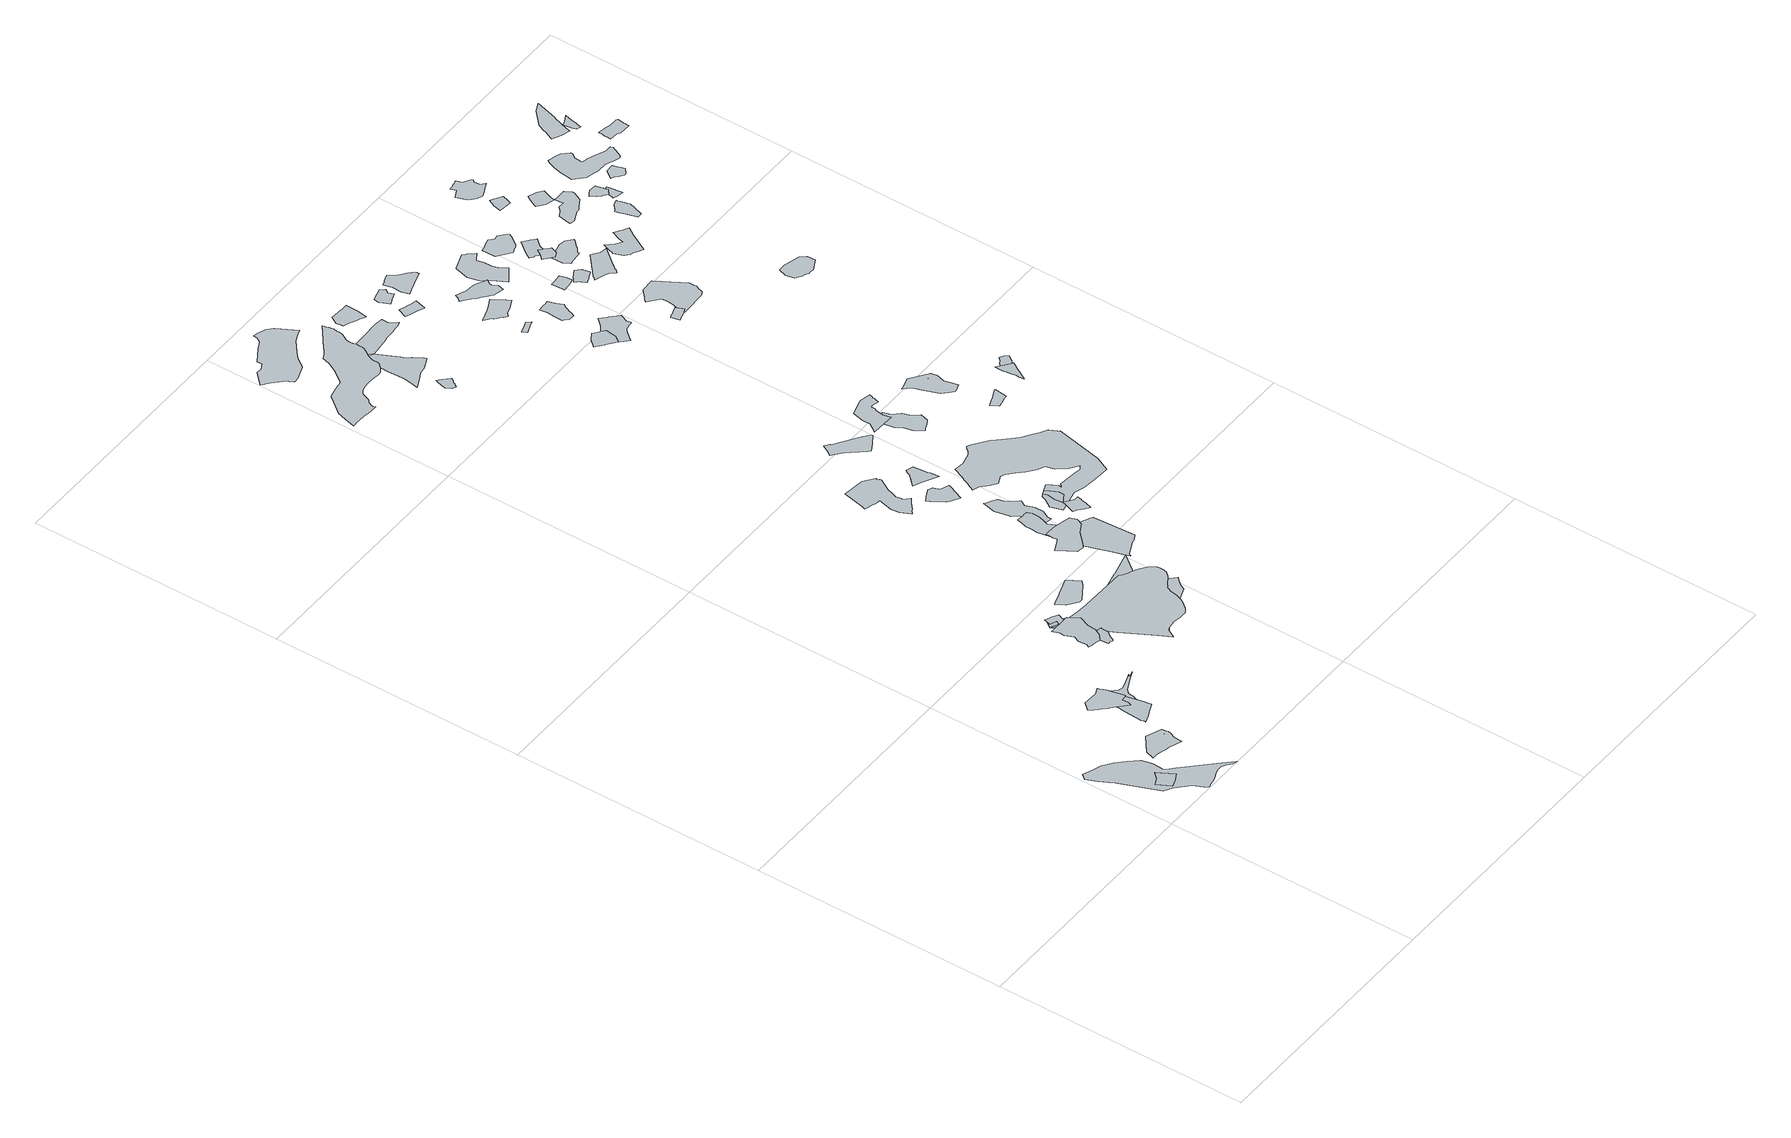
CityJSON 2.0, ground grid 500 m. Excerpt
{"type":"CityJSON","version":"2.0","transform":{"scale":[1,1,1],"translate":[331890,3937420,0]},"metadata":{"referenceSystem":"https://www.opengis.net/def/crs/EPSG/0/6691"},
"CityObjects":{
"object1":{"type":"GenericCityObject","attributes":{"prefecture":"14","disasterType":"1","areaType":"1","zoneNumber":"151-H25-66223","zoneName":"牧野西23","status":"0"},"geometry":[{"type":"MultiSurface","lod":"1","boundaries":[[[0,1,2,3,4,5,6,7,8,9,10,11,12,13]]]}]},
"object2":{"type":"GenericCityObject","attributes":{"prefecture":"14","disasterType":"2","areaType":"1","zoneNumber":84956,"zoneName":"川上川左支流2","status":"0"},"geometry":[{"type":"MultiSurface","lod":"1","boundaries":[[[14,15,16,17,18,19,20,21,22,23,24,25,26,27,28,29,30,31,32,33,34,35,36,37,38,39,40,41,42,43,44,45,46,47,48,49,50,51,52,53,54,55,56,57]]]}]},
"object3":{"type":"GenericCityObject","attributes":{"prefecture":"14","disasterType":"1","areaType":"1","zoneNumber":"151-H25-66223","zoneName":"牧野西23","status":"0"},"geometry":[{"type":"MultiSurface","lod":"1","boundaries":[[[58,59,60,61,62,63,64,65,66,67,68,69,70,71,72,73,74,75,76,77]]]}]},
"object4":{"type":"GenericCityObject","attributes":{"prefecture":"14","disasterType":"1","areaType":"2","zoneNumber":"151-H25-66223","zoneName":"牧野西23","status":"0"},"geometry":[{"type":"MultiSurface","lod":"1","boundaries":[[[78,79,80,70,71,72,73,74,81,82,83,84,85,86,58,87,88,89]]]}]},
"object5":{"type":"GenericCityObject","attributes":{"prefecture":"14","disasterType":"1","areaType":"1","zoneNumber":"151-H25-66223","zoneName":"牧野西23","status":"0"},"geometry":[{"type":"MultiSurface","lod":"1","boundaries":[[[90,91,92,93,94,95,96,97,98,99,100,101,102,103,104,105,106,107,108,109]]]}]},
"object6":{"type":"GenericCityObject","attributes":{"prefecture":"14","disasterType":"1","areaType":"1","zoneNumber":"151-H25-66223","zoneName":"牧野西23","status":"0"},"geometry":[{"type":"MultiSurface","lod":"1","boundaries":[[[110,111,112,113,114,115,116,117,118,119,120,121,122,123,124,125,126,127,128,129,130]]]}]},
"object7":{"type":"GenericCityObject","attributes":{"prefecture":"14","disasterType":"1","areaType":"2","zoneNumber":"151-H25-66223","zoneName":"牧野西23","status":"0"},"geometry":[{"type":"MultiSurface","lod":"1","boundaries":[[[131,118,119,132,133,134,135,136,137,138,139,140]]]}]},
"object8":{"type":"GenericCityObject","attributes":{"prefecture":"14","disasterType":"1","areaType":"1","zoneNumber":"151-H25-66223","zoneName":"牧野西23","status":"0"},"geometry":[{"type":"MultiSurface","lod":"1","boundaries":[[[141,142,143,144,145,146,147,148,149,150,151,152,153,154,155,156,157,158,159,160,161,162,163,164,165]]]}]},
"object9":{"type":"GenericCityObject","attributes":{"prefecture":"14","disasterType":"1","areaType":"1","zoneNumber":"151-H25-66222","zoneName":"牧野西22","status":"0"},"geometry":[{"type":"MultiSurface","lod":"1","boundaries":[[[166,167,168,169,170,171,172,173,174,175,176,177,178,179,180,181,182,183,184,185,186,187]]]}]},
"object10":{"type":"GenericCityObject","attributes":{"prefecture":"14","disasterType":"2","areaType":"2","zoneNumber":84958,"zoneName":"川上川左支流1","status":"0"},"geometry":[{"type":"MultiSurface","lod":"1","boundaries":[[[188,189,190,191,192]]]}]},
"object11":{"type":"GenericCityObject","attributes":{"prefecture":"14","disasterType":"1","areaType":"1","zoneNumber":"151-H25-66222","zoneName":"牧野西22","status":"0"},"geometry":[{"type":"MultiSurface","lod":"1","boundaries":[[[193,194,195,196,197,198,199,200,201,202,203,204,205,206,207,208,209,210,211,212]]]}]},
"object12":{"type":"GenericCityObject","attributes":{"prefecture":"14","disasterType":"1","areaType":"1","zoneNumber":"151-H25-66222","zoneName":"牧野西22","status":"0"},"geometry":[{"type":"MultiSurface","lod":"1","boundaries":[[[213,214,215,216,217,218,219,220,221,222,223,224,225,226,227,228,229,230,231]]]}]},
"object13":{"type":"GenericCityObject","attributes":{"prefecture":"14","disasterType":"2","areaType":"1","zoneNumber":84958,"zoneName":"川上川左支流1","status":"0"},"geometry":[{"type":"MultiSurface","lod":"1","boundaries":[[[232,233,234,235,236,237,238,239,240,241,242,243,244,245,246,247,248,249,250,251,252,253,254,255,256,257,258,259,260,261,262,263,264,265,266,267,268,269,270,271,272,273,274,275,276,277,278,279,280,281,282,283,284,285,286,287,288,289,290,291,292]]]}]},
"object14":{"type":"GenericCityObject","attributes":{"prefecture":"14","disasterType":"1","areaType":"1","zoneNumber":"151-H25-66222","zoneName":"牧野西22","status":"0"},"geometry":[{"type":"MultiSurface","lod":"1","boundaries":[[[293,294,295,296,297,298,299,300,301,302,303,304,305,306,307,308]]]}]},
"object15":{"type":"GenericCityObject","attributes":{"prefecture":"14","disasterType":"1","areaType":"1","zoneNumber":"151-H25-66222","zoneName":"牧野西22","status":"0"},"geometry":[{"type":"MultiSurface","lod":"1","boundaries":[[[309,310,311,312,313,314,315,316,317,318,319,320,321,322,323,324,325,326,327,328,329,330,331,332,333,334,335,336,337,338,339,340,341]]]}]},
"object16":{"type":"GenericCityObject","attributes":{"prefecture":"14","disasterType":"1","areaType":"1","zoneNumber":"151-H25-66261","zoneName":"牧野西61","status":"0"},"geometry":[{"type":"MultiSurface","lod":"1","boundaries":[[[342,343,344,345,346,347,348,349,350,351,352,353,354,355,356,357,358,359,360,361,362,363,364,365,366,367,368,369,370,371,372,373,374,375,376,377,378,379,380,381,382,383,384,385,386,387,388,389,390,391,392,393,394,395,396,397,398,399,400,401,402,403,404,405,406,407,408,409,410,411,412,413]]]}]},
"object17":{"type":"GenericCityObject","attributes":{"prefecture":"14","disasterType":"1","areaType":"1","zoneNumber":"151-H25-66220","zoneName":"牧野西20","status":"0"},"geometry":[{"type":"MultiSurface","lod":"1","boundaries":[[[414,415,416,417,418,419,420,421,422,423,424,425,426,427,428,429,430,431,432,433,434,435,436,437,438,439,440,441,442,443,444]]]}]},
"object18":{"type":"GenericCityObject","attributes":{"prefecture":"14","disasterType":"1","areaType":"1","zoneNumber":"151-H25-66260","zoneName":"牧野西60","status":"0"},"geometry":[{"type":"MultiSurface","lod":"1","boundaries":[[[445,446,447,448,449,450,451,452,453,454,455,456,457,458,459,460,461,462,463,464,465,466,467,468,469,470,471,472,473,474]]]}]},
"object19":{"type":"GenericCityObject","attributes":{"prefecture":"14","disasterType":"1","areaType":"1","zoneNumber":"151-H25-66221","zoneName":"牧野西21","status":"0"},"geometry":[{"type":"MultiSurface","lod":"1","boundaries":[[[475,476,477,478,479,480,481,482,483,484,485,486,487,488,489,490,491,492,493,494,495,496,497,498,499]]]}]},
"object20":{"type":"GenericCityObject","attributes":{"prefecture":"14","disasterType":"1","areaType":"1","zoneNumber":"151-H25-66221","zoneName":"牧野西21","status":"0"},"geometry":[{"type":"MultiSurface","lod":"1","boundaries":[[[500,501,502,503,504,505,506,507,508,509,510,511,512,513,514,515,516,517,518,519,520,521]]]}]},
"object21":{"type":"GenericCityObject","attributes":{"prefecture":"14","disasterType":"1","areaType":"1","zoneNumber":"151-H25-66221","zoneName":"牧野西21","status":"0"},"geometry":[{"type":"MultiSurface","lod":"1","boundaries":[[[522,523,524,525,526,527,528,529,530,531,532,533,534,535,536,537,538,539,540,541,542,543]]]}]},
"object22":{"type":"GenericCityObject","attributes":{"prefecture":"14","disasterType":"1","areaType":"2","zoneNumber":"151-H25-66221","zoneName":"牧野西21","status":"0"},"geometry":[{"type":"MultiSurface","lod":"1","boundaries":[[[544,545,480,481,482,546,547,548,549,550,551]]]}]},
"object23":{"type":"GenericCityObject","attributes":{"prefecture":"14","disasterType":"1","areaType":"1","zoneNumber":"151-H25-66262","zoneName":"牧野西62","status":"0"},"geometry":[{"type":"MultiSurface","lod":"1","boundaries":[[[552,553,554,555,556,557,558,559,560,561,562,563,564,565]]]}]},
"object24":{"type":"GenericCityObject","attributes":{"prefecture":"14","disasterType":"1","areaType":"1","zoneNumber":"151-H25-66221","zoneName":"牧野西21","status":"0"},"geometry":[{"type":"MultiSurface","lod":"1","boundaries":[[[566,567,568,569,570,571,572,573,574,575,576,577,578,579,580,581,582,583]]]}]},
"object25":{"type":"GenericCityObject","attributes":{"prefecture":"14","disasterType":"1","areaType":"1","zoneNumber":"151-H25-66221","zoneName":"牧野西21","status":"0"},"geometry":[{"type":"MultiSurface","lod":"1","boundaries":[[[584,585,586,587,588,589,590,591,592,593,594,595,596,597,598,599,600,601,602,603,604,605,606,607,608,609,610,611]]]}]},
"object26":{"type":"GenericCityObject","attributes":{"prefecture":"14","disasterType":"1","areaType":"2","zoneNumber":"151-H25-66221","zoneName":"牧野西21","status":"0"},"geometry":[{"type":"MultiSurface","lod":"1","boundaries":[[[612,613,592,593,614,615,616]]]}]},
"object27":{"type":"GenericCityObject","attributes":{"prefecture":"14","disasterType":"1","areaType":"1","zoneNumber":"151-H25-66262","zoneName":"牧野西62","status":"0"},"geometry":[{"type":"MultiSurface","lod":"1","boundaries":[[[617,618,619,620,621,622,623,624,625,626,627,628,629,630,631,632,633,634,635,636,637,638,639,640,641,642]]]}]},
"object28":{"type":"GenericCityObject","attributes":{"prefecture":"14","disasterType":"1","areaType":"1","zoneNumber":"151-H25-66220","zoneName":"牧野西20","status":"0"},"geometry":[{"type":"MultiSurface","lod":"1","boundaries":[[[643,644,645,646,647,648,649,650,651,652,653,654,655,656,657,658]]]}]},
"object29":{"type":"GenericCityObject","attributes":{"prefecture":"14","disasterType":"1","areaType":"2","zoneNumber":"151-H25-66220","zoneName":"牧野西20","status":"0"},"geometry":[{"type":"MultiSurface","lod":"1","boundaries":[[[643,659,660,661,653,662,663,664,658]]]}]},
"object30":{"type":"GenericCityObject","attributes":{"prefecture":"14","disasterType":"1","areaType":"1","zoneNumber":"151-H25-66221","zoneName":"牧野西21","status":"0"},"geometry":[{"type":"MultiSurface","lod":"1","boundaries":[[[665,666,667,668,669,670,671,672,673,674,675,676,677,678,679,680]]]}]},
"object31":{"type":"GenericCityObject","attributes":{"prefecture":"14","disasterType":"1","areaType":"2","zoneNumber":"151-H25-66221","zoneName":"牧野西21","status":"0"},"geometry":[{"type":"MultiSurface","lod":"1","boundaries":[[[681,682,683,684,685,686,687,688,689,690]]]}]},
"object32":{"type":"GenericCityObject","attributes":{"prefecture":"14","disasterType":"1","areaType":"1","zoneNumber":"151-H25-66262","zoneName":"牧野西62","status":"0"},"geometry":[{"type":"MultiSurface","lod":"1","boundaries":[[[691,692,693,694,695,696,697,698,699,700,701,702,703,704,705,706,707,708]]]}]},
"object33":{"type":"GenericCityObject","attributes":{"prefecture":"14","disasterType":"1","areaType":"1","zoneNumber":"151-H25-66219","zoneName":"牧野西19","status":"0"},"geometry":[{"type":"MultiSurface","lod":"1","boundaries":[[[709,710,711,712,713,714,715,716,717,718,719,720,721,722,723,724,725,726,727,728]]]}]},
"object34":{"type":"GenericCityObject","attributes":{"prefecture":"14","disasterType":"1","areaType":"1","zoneNumber":"151-H25-66262","zoneName":"牧野西62","status":"0"},"geometry":[{"type":"MultiSurface","lod":"1","boundaries":[[[729,730,731,732,733,734,735,736,737,738,739,740,741,742,743,744,745,746]]]}]},
"object35":{"type":"GenericCityObject","attributes":{"prefecture":"14","disasterType":"1","areaType":"1","zoneNumber":"151-H25-66221","zoneName":"牧野西21","status":"0"},"geometry":[{"type":"MultiSurface","lod":"1","boundaries":[[[747,748,749,750,751,752,753,754,755,756,757,758,759,760,761,762,763,764,765,766,767,768,769,770,771,772,773,774,775,685,776,777,778,779,780,781,782,783,784,785,786,787,788,789,790,791,792,793,794,795,796,797,798,799,800,801,802,803,804,805]]]}]},
"object36":{"type":"GenericCityObject","attributes":{"prefecture":"14","disasterType":"1","areaType":"1","zoneNumber":"151-H25-66262","zoneName":"牧野西62","status":"0"},"geometry":[{"type":"MultiSurface","lod":"1","boundaries":[[[806,807,808,809,810,811,812,813,814,815,816,817]]]}]},
"object37":{"type":"GenericCityObject","attributes":{"prefecture":"14","disasterType":"1","areaType":"1","zoneNumber":"151-H25-66219","zoneName":"牧野西19","status":"0"},"geometry":[{"type":"MultiSurface","lod":"1","boundaries":[[[818,819,820,821,822,823,824,825,826,827,828,829,830,831,832,833,834,835,836]]]}]},
"object38":{"type":"GenericCityObject","attributes":{"prefecture":"14","disasterType":"1","areaType":"1","zoneNumber":"151-H25-66219","zoneName":"牧野西19","status":"0"},"geometry":[{"type":"MultiSurface","lod":"1","boundaries":[[[837,838,839,840,841,842,843,844,845,846,847,848,849,850,851,852,853,854,855,856]]]}]},
"object39":{"type":"GenericCityObject","attributes":{"prefecture":"14","disasterType":"1","areaType":"1","zoneNumber":"151-H25-66262","zoneName":"牧野西62","status":"0"},"geometry":[{"type":"MultiSurface","lod":"1","boundaries":[[[857,858,859,860,861,862,863,864,865,866,867,868,869,870,871]]]}]},
"object40":{"type":"GenericCityObject","attributes":{"prefecture":"14","disasterType":"1","areaType":"1","zoneNumber":"151-H25-66215","zoneName":"牧野西15","status":"0"},"geometry":[{"type":"MultiSurface","lod":"1","boundaries":[[[872,873,874,875,876,877,878,879,880,881,882,883]]]}]},
"object41":{"type":"GenericCityObject","attributes":{"prefecture":"14","disasterType":"1","areaType":"1","zoneNumber":"151-H25-66216","zoneName":"牧野西16","status":"0"},"geometry":[{"type":"MultiSurface","lod":"1","boundaries":[[[884,885,886,887,888,889,890,891,892,893,894,895,896]]]}]},
"object42":{"type":"GenericCityObject","attributes":{"prefecture":"14","disasterType":"1","areaType":"1","zoneNumber":"151-H25-66214","zoneName":"牧野西14","status":"0"},"geometry":[{"type":"MultiSurface","lod":"1","boundaries":[[[897,898,899,900,901,902,903,904,905,906,907,908,909,910,911,912,913]]]}]},
"object43":{"type":"GenericCityObject","attributes":{"prefecture":"14","disasterType":"1","areaType":"1","zoneNumber":"151-H25-66216","zoneName":"牧野西16","status":"0"},"geometry":[{"type":"MultiSurface","lod":"1","boundaries":[[[914,915,916,917,918,919,920,921,922,923,924,925,926,927,928,929,930,931,932,933,934,935,936,937,938,939,940,941]]]}]},
"object44":{"type":"GenericCityObject","attributes":{"prefecture":"14","disasterType":"1","areaType":"1","zoneNumber":"151-H25-66262","zoneName":"牧野西62","status":"0"},"geometry":[{"type":"MultiSurface","lod":"1","boundaries":[[[942,943,944,945,946,947,948,949,950,951,952,953,954,955,956,957,958,959,960,961,962,963]]]}]},
"object45":{"type":"GenericCityObject","attributes":{"prefecture":"14","disasterType":"1","areaType":"1","zoneNumber":"151-H25-66214","zoneName":"牧野西14","status":"0"},"geometry":[{"type":"MultiSurface","lod":"1","boundaries":[[[964,965,966,967,968,969,970,971,972,973,974,975,976,977,978,979,980,981,982,983,984,985,986,987,988,989,990,991]]]}]},
"object46":{"type":"GenericCityObject","attributes":{"prefecture":"14","disasterType":"1","areaType":"1","zoneNumber":"151-H25-66215","zoneName":"牧野西15","status":"0"},"geometry":[{"type":"MultiSurface","lod":"1","boundaries":[[[992,993,994,995,996,997,998,999,1000,1001,1002,1003,1004,1005,1006,1007,1008,1009,1010,1011]]]}]},
"object47":{"type":"GenericCityObject","attributes":{"prefecture":"14","disasterType":"1","areaType":"1","zoneNumber":"151-H25-66219","zoneName":"牧野西19","status":"0"},"geometry":[{"type":"MultiSurface","lod":"1","boundaries":[[[1012,1013,1014,1015,1016,1017,1018,1019,1020,1021,1022,1023,1024,1025,1026,1027,1028,1029,1030,1031]]]}]},
"object48":{"type":"GenericCityObject","attributes":{"prefecture":"14","disasterType":"1","areaType":"2","zoneNumber":"151-H25-66219","zoneName":"牧野西19","status":"0"},"geometry":[{"type":"MultiSurface","lod":"1","boundaries":[[[1032,1033,1034,1035,1036,1037,1024,1038,1039,1040,1041,1042]]]}]},
"object49":{"type":"GenericCityObject","attributes":{"prefecture":"14","disasterType":"1","areaType":"1","zoneNumber":"151-H25-66219","zoneName":"牧野西19","status":"0"},"geometry":[{"type":"MultiSurface","lod":"1","boundaries":[[[1043,1044,1045,1046,1047,1048,1049,1050,1051,1052,1053,1054]]]}]},
"object50":{"type":"GenericCityObject","attributes":{"prefecture":"14","disasterType":"1","areaType":"1","zoneNumber":"151-H25-66214","zoneName":"牧野西14","status":"0"},"geometry":[{"type":"MultiSurface","lod":"1","boundaries":[[[1055,1056,1057,1058,1059,1060,1061,1062,1063,1064,1065,1066,1067,1068,1069,1070,1071,1072,1073,1074]]]}]},
"object51":{"type":"GenericCityObject","attributes":{"prefecture":"14","disasterType":"1","areaType":"1","zoneNumber":"151-H25-66216","zoneName":"牧野西16","status":"0"},"geometry":[{"type":"MultiSurface","lod":"1","boundaries":[[[1075,1076,1077,1078,1079,1080,1081,1082,1083,1084,1085,1086]]]}]},
"object52":{"type":"GenericCityObject","attributes":{"prefecture":"14","disasterType":"1","areaType":"1","zoneNumber":"151-H25-66215","zoneName":"牧野西15","status":"0"},"geometry":[{"type":"MultiSurface","lod":"1","boundaries":[[[1087,1088,1089,1090,1091,1092,1093,1094,1095,1096,1097,1098,1099,1100,1101]]]}]},
"object53":{"type":"GenericCityObject","attributes":{"prefecture":"14","disasterType":"1","areaType":"1","zoneNumber":"151-H25-66215","zoneName":"牧野西15","status":"0"},"geometry":[{"type":"MultiSurface","lod":"1","boundaries":[[[1102,1103,1104,1105,1106,1107,1108,1109,1110,1111,1112,1113,1114,1115,1116,1117,1118]]]}]},
"object54":{"type":"GenericCityObject","attributes":{"prefecture":"14","disasterType":"1","areaType":"1","zoneNumber":"151-H25-66216","zoneName":"牧野西16","status":"0"},"geometry":[{"type":"MultiSurface","lod":"1","boundaries":[[[1119,1120,1121,1122,1123,1124,1125,1126,1127,1128,1129,1130,1131,1132,1133,1134,1135,1136,1137,1138,1139,1140,1141,1142,1143]]]}]},
"object55":{"type":"GenericCityObject","attributes":{"prefecture":"14","disasterType":"1","areaType":"1","zoneNumber":"151-H25-66219","zoneName":"牧野西19","status":"0"},"geometry":[{"type":"MultiSurface","lod":"1","boundaries":[[[1144,1145,1146,1147,1148,1149,1150,1151,1152,1153,1154,1155,1156,1157,1158,1159,1160]]]}]},
"object56":{"type":"GenericCityObject","attributes":{"prefecture":"14","disasterType":"1","areaType":"1","zoneNumber":"151-H25-66219","zoneName":"牧野西19","status":"0"},"geometry":[{"type":"MultiSurface","lod":"1","boundaries":[[[1161,1162,1163,1164,1165,1166,1167,1168,1169,1170,1171,1172,1173,1174,1175]]]}]},
"object57":{"type":"GenericCityObject","attributes":{"prefecture":"14","disasterType":"1","areaType":"1","zoneNumber":"151-H25-66214","zoneName":"牧野西14","status":"0"},"geometry":[{"type":"MultiSurface","lod":"1","boundaries":[[[1176,1177,1178,1179,1180,1181,1182,1183,1184,1185,1186,1187,1188,1189,1190,1191,1192,1193,1194,1195]]]}]},
"object58":{"type":"GenericCityObject","attributes":{"prefecture":"14","disasterType":"1","areaType":"1","zoneNumber":"151-H25-66214","zoneName":"牧野西14","status":"0"},"geometry":[{"type":"MultiSurface","lod":"1","boundaries":[[[1196,1197,1198,1199,1200,1201,1202,1203,1204,1205,1206,1207,1208]]]}]},
"object59":{"type":"GenericCityObject","attributes":{"prefecture":"14","disasterType":"1","areaType":"1","zoneNumber":"151-H25-66215","zoneName":"牧野西15","status":"0"},"geometry":[{"type":"MultiSurface","lod":"1","boundaries":[[[1209,1210,1211,1212,1213,1214,1215,1216,1217,1218,1219,1220,1221,1222,1223,1224,1225,1226,1227,1228]]]}]},
"object60":{"type":"GenericCityObject","attributes":{"prefecture":"14","disasterType":"1","areaType":"1","zoneNumber":"151-H25-66214","zoneName":"牧野西14","status":"0"},"geometry":[{"type":"MultiSurface","lod":"1","boundaries":[[[1229,1230,1231,1232,1233,1234,1235,1236,1237,1238,1239,1240,1241,1242,1243,1244]]]}]},
"object61":{"type":"GenericCityObject","attributes":{"prefecture":"14","disasterType":"1","areaType":"1","zoneNumber":"151-H25-66214","zoneName":"牧野西14","status":"0"},"geometry":[{"type":"MultiSurface","lod":"1","boundaries":[[[1245,1246,1247,1248,1249,1250,1251,1252,1253,1254,1255,1256,1257,1258,1259,1260,1261,1262]]]}]},
"object62":{"type":"GenericCityObject","attributes":{"prefecture":"14","disasterType":"1","areaType":"1","zoneNumber":"151-H25-66215","zoneName":"牧野西15","status":"0"},"geometry":[{"type":"MultiSurface","lod":"1","boundaries":[[[1263,1264,1265,1266,1267,1268,1269,1270,1271,1272,1273,1274,1275,1276,1277,1278,1279,1280,1281,1282,1283,1284,1285]]]}]},
"object63":{"type":"GenericCityObject","attributes":{"prefecture":"14","disasterType":"1","areaType":"1","zoneNumber":"151-H25-66213","zoneName":"牧野西13","status":"0"},"geometry":[{"type":"MultiSurface","lod":"1","boundaries":[[[1286,1287,1288,1289,1290,1291,1292,1293,1294,1295,1296,1297]]]}]},
"object64":{"type":"GenericCityObject","attributes":{"prefecture":"14","disasterType":"1","areaType":"2","zoneNumber":"151-H25-66213","zoneName":"牧野西13","status":"0"},"geometry":[{"type":"MultiSurface","lod":"1","boundaries":[[[1298,1287,1299,1295,1300,1301]]]}]},
"object65":{"type":"GenericCityObject","attributes":{"prefecture":"14","disasterType":"1","areaType":"1","zoneNumber":"151-H25-66218","zoneName":"牧野西18","status":"0"},"geometry":[{"type":"MultiSurface","lod":"1","boundaries":[[[1302,1303,1304,1305,1306,1307,1308,1309,1310,1311,1312,1313,1314,1315,1316,1317,1318,1319,1320]]]}]},
"object66":{"type":"GenericCityObject","attributes":{"prefecture":"14","disasterType":"1","areaType":"1","zoneNumber":"151-H25-66209","zoneName":"牧野西9","status":"0"},"geometry":[{"type":"MultiSurface","lod":"1","boundaries":[[[1321,1322,1323,1324,1325,1326,1327,1328,1329,1330,1331,1332,1333,1334,1335,1336,1337,1338,1339,1340,1341,1342,1343,1344]]]}]},
"object67":{"type":"GenericCityObject","attributes":{"prefecture":"14","disasterType":"1","areaType":"1","zoneNumber":"151-H25-66213","zoneName":"牧野西13","status":"0"},"geometry":[{"type":"MultiSurface","lod":"1","boundaries":[[[1345,1346,1347,1348,1349,1350,1351,1352,1353,1354,1355,1356,1357,1358,1359,1360,1361,1362,1363,1364,1365,1366,1367,1368,1369,1370]]]}]},
"object68":{"type":"GenericCityObject","attributes":{"prefecture":"14","disasterType":"1","areaType":"1","zoneNumber":"151-H25-66213","zoneName":"牧野西13","status":"0"},"geometry":[{"type":"MultiSurface","lod":"1","boundaries":[[[1371,1372,1373,1374,1375,1376,1377,1378,1379,1380,1381,1382,1383,1384]]]}]},
"object69":{"type":"GenericCityObject","attributes":{"prefecture":"14","disasterType":"1","areaType":"1","zoneNumber":"151-H25-66212","zoneName":"牧野西12","status":"0"},"geometry":[{"type":"MultiSurface","lod":"1","boundaries":[[[1385,1386,1387,1388,1389,1390,1391,1392,1393,1394,1395,1396,1397,1398,1399,1400]]]}]},
"object70":{"type":"GenericCityObject","attributes":{"prefecture":"14","disasterType":"1","areaType":"1","zoneNumber":"151-H25-66212","zoneName":"牧野西12","status":"0"},"geometry":[{"type":"MultiSurface","lod":"1","boundaries":[[[1401,1402,1403,1404,1405,1406,1407,1408,1409,1410,1411,1412,1413,1414,1415,1416]]]}]},
"object71":{"type":"GenericCityObject","attributes":{"prefecture":"14","disasterType":"1","areaType":"1","zoneNumber":"151-H25-66212","zoneName":"牧野西12","status":"0"},"geometry":[{"type":"MultiSurface","lod":"1","boundaries":[[[1417,1418,1419,1420,1421,1422,1423,1424,1425,1426,1427,1428,1429,1430]]]}]},
"object72":{"type":"GenericCityObject","attributes":{"prefecture":"14","disasterType":"1","areaType":"1","zoneNumber":"151-H25-66212","zoneName":"牧野西12","status":"0"},"geometry":[{"type":"MultiSurface","lod":"1","boundaries":[[[1431,1432,1433,1434,1435,1436,1437,1438,1439,1440,1441,1442,1443,1444]]]}]},
"object73":{"type":"GenericCityObject","attributes":{"prefecture":"14","disasterType":"1","areaType":"1","zoneNumber":"151-H25-66212","zoneName":"牧野西12","status":"0"},"geometry":[{"type":"MultiSurface","lod":"1","boundaries":[[[1445,1446,1447,1448,1449,1450,1451,1452,1453,1454,1455,1456,1457,1458,1459,1460,1461,1462,1463,1464,1465,1466,1467,1468,1469,1470,1471,1472,1473,1474,1475,1476,1477]]]}]},
"object74":{"type":"GenericCityObject","attributes":{"prefecture":"14","disasterType":"1","areaType":"2","zoneNumber":"151-H25-66212","zoneName":"牧野西12","status":"0"},"geometry":[{"type":"MultiSurface","lod":"1","boundaries":[[[1478,1479,1480,1481,1482,1483,1484,1485,1486,1487,1488,1489,1454,1490,1491,1492,1493,1494,1495,1496,1497,1498,1499,1500,1501]]]}]},
"object75":{"type":"GenericCityObject","attributes":{"prefecture":"14","disasterType":"1","areaType":"1","zoneNumber":"151-H25-66211","zoneName":"牧野西11","status":"0"},"geometry":[{"type":"MultiSurface","lod":"1","boundaries":[[[1502,1503,1504,1505,1506,1507,1508,1509,1510,1511,1512,1513,1514,1515]]]}]},
"object76":{"type":"GenericCityObject","attributes":{"prefecture":"14","disasterType":"1","areaType":"1","zoneNumber":"151-H25-66211","zoneName":"牧野西11","status":"0"},"geometry":[{"type":"MultiSurface","lod":"1","boundaries":[[[1516,1517,1518,1519,1520,1521,1522,1523,1524,1525,1526,1527,1528,1529]]]}]},
"object77":{"type":"GenericCityObject","attributes":{"prefecture":"14","disasterType":"1","areaType":"1","zoneNumber":"151-H25-66212","zoneName":"牧野西12","status":"0"},"geometry":[{"type":"MultiSurface","lod":"1","boundaries":[[[1530,1531,1532,1533,1534,1535,1536,1537,1538,1539,1540,1541,1542,1543,1544,1545,1546,1547]]]}]}
},
"vertices":[
[107,66,0],[101,77,0],[100,79,0],[94,89,0],[93,92,0],[89,98,0],[79,86,0],[66,80,0],[68,76,0],[71,71,0],[75,63,0],[76,61,0],[80,54,0],[94,59,0],
[113,3,0],[115,2,0],[118,3,0],[121,4,0],[130,5,0],[137,7,0],[143,10,0],[150,13,0],[157,15,0],[162,15,0],[167,15,0],[170,13,0],[173,12,0],[175,10,0],[179,7,0],[182,5,0],[184,3,0],[187,2,0],[190,1,0],[193,0,0],[169,25,0],[153,42,0],[137,58,0],[120,75,0],[107,87,0],[104,91,0],[105,112,0],[104,121,0],[100,134,0],[85,152,0],[69,167,0],[51,181,0],[34,186,0],[15,194,0],[7,184,0],[16,163,0],[24,146,0],[28,141,0],[31,132,0],[60,59,0],[76,50,0],[100,28,0],[109,9,0],[112,4,0],
[181,125,0],[184,130,0],[186,134,0],[186,136,0],[187,139,0],[185,140,0],[184,151,0],[154,163,0],[124,139,0],[118,121,0],[122,121,0],[128,121,0],[134,120,0],[136,120,0],[138,119,0],[141,118,0],[144,117,0],[156,114,0],[179,106,0],[180,122,0],
[155,149,0],[140,138,0],[132,120,0],[151,115,0],[159,133,0],[157,138,0],[173,138,0],[170,125,0],[179,121,0],[182,126,0],[175,129,0],[177,141,0],
[204,299,0],[192,293,0],[163,294,0],[152,281,0],[157,273,0],[158,273,0],[163,266,0],[167,263,0],[172,259,0],[175,255,0],[176,254,0],[203,229,0],[206,236,0],[205,248,0],[218,250,0],[211,279,0],[211,281,0],[210,284,0],[208,290,0],[206,293,0],
[184,184,0],[198,189,0],[208,194,0],[223,200,0],[225,201,0],[225,203,0],[224,206,0],[224,209,0],[223,214,0],[220,229,0],[211,268,0],[210,272,0],[205,275,0],[193,274,0],[190,278,0],[190,276,0],[185,228,0],[183,202,0],[183,192,0],[184,189,0],[184,187,0],
[223,211,0],[218,238,0],[205,235,0],[194,234,0],[195,224,0],[195,214,0],[195,208,0],[196,203,0],[196,200,0],[206,206,0],
[226,266,0],[222,267,0],[217,272,0],[213,275,0],[213,276,0],[206,282,0],[194,264,0],[200,236,0],[220,226,0],[222,234,0],[223,236,0],[224,241,0],[225,245,0],[225,248,0],[227,252,0],[230,254,0],[232,256,0],[259,269,0],[272,275,0],[262,272,0],[260,273,0],[264,276,0],[257,273,0],[232,265,0],[229,265,0],
[323,388,0],[324,404,0],[332,424,0],[326,432,0],[319,444,0],[297,444,0],[295,444,0],[286,444,0],[282,444,0],[276,444,0],[281,431,0],[280,421,0],[287,405,0],[282,393,0],[284,378,0],[281,371,0],[289,369,0],[291,369,0],[295,368,0],[299,367,0],[305,366,0],[316,374,0],
[297,445,0],[301,452,0],[286,458,0],[284,455,0],[283,454,0],
[308,349,0],[313,349,0],[317,347,0],[318,348,0],[319,349,0],[321,353,0],[322,354,0],[322,355,0],[327,362,0],[329,364,0],[331,366,0],[331,381,0],[332,382,0],[324,383,0],[322,383,0],[320,384,0],[319,384,0],[310,385,0],[309,383,0],[306,366,0],
[286,449,0],[290,446,0],[290,444,0],[292,439,0],[293,439,0],[309,438,0],[312,447,0],[313,448,0],[313,450,0],[314,452,0],[317,459,0],[304,466,0],[302,466,0],[293,471,0],[290,463,0],[290,461,0],[288,456,0],[287,455,0],[285,450,0],
[470,319,0],[472,325,0],[473,330,0],[474,336,0],[475,340,0],[477,344,0],[479,349,0],[482,351,0],[486,354,0],[490,357,0],[495,360,0],[500,363,0],[504,366,0],[507,370,0],[510,374,0],[512,380,0],[512,388,0],[511,394,0],[507,399,0],[502,405,0],[492,413,0],[484,418,0],[475,422,0],[471,424,0],[466,426,0],[461,430,0],[456,434,0],[366,436,0],[343,437,0],[322,440,0],[306,453,0],[290,464,0],[282,452,0],[294,433,0],[305,413,0],[316,393,0],[328,373,0],[339,352,0],[350,332,0],[361,312,0],[372,292,0],[384,269,0],[385,270,0],[387,274,0],[393,285,0],[397,288,0],[403,289,0],[408,290,0],[415,290,0],[422,290,0],[430,288,0],[434,288,0],[440,288,0],[443,288,0],[447,289,0],[449,291,0],[455,295,0],[457,298,0],[461,302,0],[465,308,0],[468,314,0],
[378,454,0],[382,457,0],[383,457,0],[401,469,0],[409,477,0],[401,490,0],[393,500,0],[360,489,0],[359,488,0],[344,483,0],[341,482,0],[334,480,0],[344,463,0],[364,449,0],[370,449,0],[377,454,0],
[492,324,0],[496,332,0],[501,339,0],[505,344,0],[511,349,0],[480,379,0],[466,404,0],[504,453,0],[502,453,0],[457,442,0],[454,442,0],[434,437,0],[423,434,0],[412,429,0],[400,424,0],[391,420,0],[406,405,0],[411,386,0],[422,375,0],[418,366,0],[419,353,0],[407,363,0],[396,373,0],[388,386,0],[372,391,0],[369,382,0],[367,374,0],[367,373,0],[364,364,0],[371,362,0],[379,350,0],[383,275,0],[402,291,0],
[172,1882,0],[141,1858,0],[136,1854,0],[133,1852,0],[128,1848,0],[119,1844,0],[114,1828,0],[106,1812,0],[96,1797,0],[87,1785,0],[69,1782,0],[49,1777,0],[33,1757,0],[22,1742,0],[17,1724,0],[11,1704,0],[14,1704,0],[21,1704,0],[47,1703,0],[49,1702,0],[71,1701,0],[70,1706,0],[71,1711,0],[73,1715,0],[74,1717,0],[78,1720,0],[79,1722,0],[83,1731,0],[85,1737,0],[87,1739,0],[91,1742,0],[100,1745,0],[104,1745,0],[108,1746,0],[115,1746,0],[123,1746,0],[132,1745,0],[138,1744,0],[144,1744,0],[147,1745,0],[155,1751,0],[161,1757,0],[163,1759,0],[164,1763,0],[164,1767,0],[164,1772,0],[164,1774,0],[165,1777,0],[167,1782,0],[170,1789,0],[174,1794,0],[177,1799,0],[179,1802,0],[180,1807,0],[180,1812,0],[180,1816,0],[180,1820,0],[179,1823,0],[178,1827,0],[178,1830,0],[178,1834,0],[180,1840,0],[186,1851,0],[187,1855,0],[188,1859,0],[188,1866,0],[189,1872,0],[188,1878,0],[188,1881,0],[187,1883,0],[184,1892,0],[173,1883,0],
[354,928,0],[345,887,0],[343,880,0],[347,878,0],[353,877,0],[360,874,0],[363,873,0],[370,871,0],[370,872,0],[375,872,0],[371,859,0],[368,843,0],[370,827,0],[379,807,0],[386,813,0],[387,813,0],[397,821,0],[399,823,0],[410,831,0],[399,841,0],[400,845,0],[398,855,0],[401,863,0],[405,877,0],[418,898,0],[418,899,0],[417,902,0],[415,904,0],[415,906,0],[416,908,0],[396,923,0],
[43,1849,0],[53,1850,0],[80,1860,0],[83,1863,0],[89,1872,0],[95,1879,0],[106,1889,0],[128,1907,0],[143,1914,0],[153,1917,0],[132,1955,0],[123,1963,0],[120,1965,0],[112,1968,0],[107,1970,0],[106,1970,0],[97,1972,0],[96,1964,0],[91,1955,0],[74,1947,0],[47,1929,0],[48,1920,0],[36,1913,0],[26,1914,0],[3,1892,0],[8,1887,0],[10,1886,0],[17,1880,0],[33,1866,0],[34,1865,0],
[506,550,0],[524,560,0],[530,572,0],[525,585,0],[522,586,0],[499,591,0],[490,593,0],[487,593,0],[484,593,0],[479,593,0],[475,593,0],[469,593,0],[469,586,0],[468,578,0],[470,571,0],[466,568,0],[456,563,0],[444,558,0],[449,551,0],[450,550,0],[456,540,0],[456,539,0],[465,525,0],[478,523,0],[489,533,0],
[508,446,0],[510,450,0],[515,453,0],[519,455,0],[536,463,0],[545,465,0],[554,470,0],[550,553,0],[543,557,0],[542,557,0],[535,560,0],[534,561,0],[526,565,0],[524,563,0],[509,559,0],[498,555,0],[483,553,0],[474,550,0],[477,542,0],[477,541,0],[494,489,0],[494,488,0],
[491,608,0],[495,619,0],[497,630,0],[498,643,0],[494,652,0],[486,652,0],[484,652,0],[480,652,0],[477,653,0],[470,653,0],[469,645,0],[465,633,0],[465,620,0],[464,608,0],[467,591,0],[469,581,0],[474,581,0],[479,580,0],[486,580,0],[488,580,0],[496,579,0],[497,594,0],
[510,579,0],[507,589,0],[486,587,0],[484,575,0],[483,563,0],[489,560,0],[495,556,0],[505,568,0],
[197,1627,0],[198,1630,0],[200,1632,0],[204,1638,0],[193,1650,0],[185,1656,0],[182,1648,0],[182,1647,0],[181,1643,0],[180,1640,0],[178,1633,0],[184,1622,0],[191,1619,0],[195,1625,0],
[463,773,0],[468,784,0],[469,786,0],[474,798,0],[459,804,0],[457,804,0],[452,817,0],[443,821,0],[437,817,0],[434,816,0],[427,812,0],[425,811,0],[419,808,0],[422,800,0],[437,778,0],[444,773,0],[459,764,0],[462,772,0],
[513,631,0],[513,648,0],[506,665,0],[512,676,0],[511,678,0],[502,688,0],[495,701,0],[493,711,0],[487,714,0],[484,716,0],[479,719,0],[475,721,0],[470,724,0],[464,698,0],[469,679,0],[470,670,0],[471,668,0],[480,656,0],[482,646,0],[482,636,0],[480,621,0],[479,613,0],[484,612,0],[489,611,0],[494,611,0],[497,610,0],[505,609,0],[505,617,0],
[490,685,0],[486,700,0],[479,699,0],[482,683,0],[485,684,0],
[183,1688,0],[199,1691,0],[210,1696,0],[220,1701,0],[218,1706,0],[216,1710,0],[213,1714,0],[208,1724,0],[201,1731,0],[199,1736,0],[197,1740,0],[177,1781,0],[172,1782,0],[169,1786,0],[165,1788,0],[157,1791,0],[154,1791,0],[156,1744,0],[156,1742,0],[156,1736,0],[157,1715,0],[157,1702,0],[154,1682,0],[154,1681,0],[152,1672,0],[176,1684,0],
[479,847,0],[477,864,0],[476,872,0],[476,874,0],[468,877,0],[462,879,0],[459,873,0],[457,870,0],[456,867,0],[455,866,0],[450,861,0],[443,854,0],[437,847,0],[455,839,0],[482,824,0],[480,842,0],
[478,857,0],[465,862,0],[454,865,0],[445,856,0],[459,850,0],[480,839,0],
[551,617,0],[549,610,0],[548,608,0],[546,601,0],[544,597,0],[542,590,0],[549,586,0],[558,578,0],[568,571,0],[572,586,0],[572,587,0],[574,595,0],[574,596,0],[576,604,0],[569,604,0],[560,610,0],
[568,627,0],[568,638,0],[561,652,0],[555,660,0],[554,659,0],[548,657,0],[551,648,0],[548,632,0],[551,616,0],[558,621,0],
[221,1786,0],[224,1786,0],[240,1787,0],[252,1788,0],[257,1789,0],[261,1789,0],[267,1791,0],[256,1805,0],[256,1820,0],[248,1820,0],[246,1821,0],[239,1821,0],[203,1820,0],[198,1820,0],[154,1819,0],[156,1804,0],[178,1780,0],[218,1785,0],
[428,998,0],[429,997,0],[436,991,0],[444,981,0],[454,970,0],[460,963,0],[463,959,0],[467,955,0],[482,964,0],[501,976,0],[497,980,0],[494,983,0],[487,989,0],[475,997,0],[457,1008,0],[440,1020,0],[440,1021,0],[431,1028,0],[424,1015,0],[418,1006,0],
[249,1874,0],[249,1889,0],[241,1889,0],[239,1889,0],[230,1890,0],[228,1890,0],[227,1890,0],[212,1891,0],[203,1877,0],[205,1868,0],[205,1864,0],[221,1857,0],[222,1856,0],[229,1853,0],[237,1850,0],[238,1849,0],[246,1845,0],[249,1864,0],
[503,791,0],[500,785,0],[496,775,0],[492,768,0],[491,767,0],[487,759,0],[500,755,0],[513,742,0],[526,733,0],[542,741,0],[551,737,0],[563,725,0],[576,713,0],[593,699,0],[606,693,0],[611,677,0],[625,658,0],[643,646,0],[640,645,0],[635,641,0],[624,642,0],[607,644,0],[586,647,0],[579,638,0],[581,647,0],[575,657,0],[569,666,0],[561,662,0],[560,662,0],[542,654,0],[539,644,0],[528,628,0],[535,605,0],[582,616,0],[602,609,0],[628,606,0],[660,604,0],[674,632,0],[693,724,0],[691,726,0],[690,728,0],[684,742,0],[671,749,0],[656,760,0],[641,769,0],[631,780,0],[619,791,0],[606,806,0],[590,818,0],[577,827,0],[570,830,0],[567,828,0],[561,821,0],[554,816,0],[541,813,0],[532,810,0],[522,811,0],[512,813,0],[504,793,0],
[315,1802,0],[312,1803,0],[301,1806,0],[300,1807,0],[292,1809,0],[285,1792,0],[292,1789,0],[294,1788,0],[306,1784,0],[310,1782,0],[321,1777,0],[327,1799,0],
[536,977,0],[555,976,0],[552,992,0],[554,1008,0],[557,1011,0],[557,1019,0],[561,1020,0],[574,1017,0],[576,1024,0],[577,1027,0],[577,1029,0],[579,1034,0],[580,1038,0],[560,1043,0],[554,1042,0],[527,1034,0],[521,1011,0],[522,996,0],[510,978,0],
[571,915,0],[577,918,0],[581,920,0],[586,923,0],[590,939,0],[579,952,0],[574,968,0],[562,981,0],[557,996,0],[551,994,0],[548,994,0],[545,993,0],[541,992,0],[536,990,0],[535,974,0],[538,957,0],[547,943,0],[550,927,0],[562,911,0],[567,914,0],
[305,1834,0],[311,1836,0],[320,1840,0],[316,1850,0],[321,1858,0],[313,1866,0],[305,1863,0],[304,1863,0],[299,1862,0],[294,1860,0],[289,1859,0],[288,1849,0],[291,1841,0],[296,1830,0],[303,1833,0],
[382,1604,0],[385,1605,0],[387,1606,0],[398,1610,0],[391,1617,0],[384,1615,0],[382,1614,0],[378,1612,0],[376,1612,0],[368,1609,0],[372,1600,0],[380,1603,0],
[453,1495,0],[446,1501,0],[444,1502,0],[441,1504,0],[433,1510,0],[419,1502,0],[407,1488,0],[414,1483,0],[415,1482,0],[423,1476,0],[424,1475,0],[442,1462,0],[451,1473,0],
[404,1660,0],[422,1669,0],[417,1677,0],[417,1678,0],[410,1688,0],[409,1689,0],[402,1700,0],[389,1693,0],[378,1688,0],[353,1680,0],[366,1669,0],[367,1667,0],[371,1663,0],[379,1657,0],[380,1655,0],[386,1650,0],[392,1657,0],
[457,1447,0],[462,1453,0],[467,1459,0],[470,1463,0],[475,1468,0],[478,1470,0],[482,1470,0],[487,1471,0],[491,1471,0],[494,1472,0],[492,1481,0],[497,1492,0],[499,1496,0],[483,1511,0],[481,1512,0],[477,1516,0],[475,1518,0],[470,1523,0],[465,1518,0],[457,1509,0],[448,1502,0],[444,1498,0],[436,1490,0],[424,1477,0],[428,1474,0],[431,1471,0],[446,1457,0],[448,1455,0],
[387,1835,0],[386,1840,0],[382,1845,0],[381,1845,0],[380,1846,0],[379,1846,0],[379,1847,0],[377,1851,0],[363,1861,0],[350,1877,0],[342,1874,0],[341,1873,0],[337,1872,0],[336,1871,0],[328,1868,0],[332,1851,0],[331,1833,0],[335,1818,0],[341,1820,0],[345,1822,0],[360,1827,0],[361,1827,0],
[374,1735,0],[385,1726,0],[392,1720,0],[400,1714,0],[401,1713,0],[406,1709,0],[412,1704,0],[416,1701,0],[420,1700,0],[423,1699,0],[427,1698,0],[428,1698,0],[436,1696,0],[440,1709,0],[433,1719,0],[435,1724,0],[440,1732,0],[432,1735,0],[431,1736,0],[419,1742,0],[410,1744,0],[399,1744,0],[397,1745,0],[392,1747,0],[377,1753,0],[376,1749,0],[373,1744,0],[368,1739,0],
[455,1570,0],[457,1575,0],[458,1577,0],[460,1584,0],[463,1588,0],[465,1590,0],[459,1604,0],[455,1618,0],[447,1617,0],[445,1617,0],[440,1617,0],[439,1617,0],[430,1616,0],[432,1602,0],[431,1587,0],[431,1570,0],[437,1566,0],[440,1562,0],[451,1561,0],[454,1567,0],
[663,933,0],[671,926,0],[675,927,0],[679,928,0],[685,931,0],[688,931,0],[685,943,0],[681,957,0],[686,974,0],[684,986,0],[665,999,0],[649,1010,0],[639,1007,0],[633,1005,0],[627,1003,0],[624,1003,0],[636,990,0],[641,974,0],[647,957,0],[653,943,0],
[679,940,0],[673,953,0],[673,969,0],[671,982,0],[657,997,0],[643,1008,0],[651,995,0],[658,978,0],[662,964,0],[667,950,0],[676,939,0],
[695,846,0],[703,848,0],[711,849,0],[712,850,0],[714,874,0],[710,873,0],[705,870,0],[692,864,0],[690,864,0],[676,858,0],[685,844,0],[692,845,0],
[470,1709,0],[477,1714,0],[479,1715,0],[486,1720,0],[476,1732,0],[472,1747,0],[472,1762,0],[469,1776,0],[483,1785,0],[479,1790,0],[477,1792,0],[473,1797,0],[471,1798,0],[466,1804,0],[433,1791,0],[425,1763,0],[431,1743,0],[447,1717,0],[457,1700,0],[469,1708,0],
[556,1411,0],[565,1414,0],[567,1415,0],[574,1418,0],[568,1433,0],[562,1431,0],[558,1430,0],[553,1428,0],[548,1427,0],[543,1425,0],[547,1408,0],[551,1410,0],
[506,1612,0],[509,1612,0],[513,1613,0],[514,1613,0],[523,1615,0],[522,1627,0],[519,1639,0],[510,1638,0],[508,1638,0],[503,1637,0],[502,1637,0],[494,1637,0],[495,1624,0],[496,1611,0],[505,1612,0],
[524,1605,0],[528,1600,0],[533,1591,0],[540,1594,0],[541,1594,0],[546,1597,0],[548,1598,0],[550,1598,0],[557,1602,0],[554,1617,0],[544,1626,0],[537,1622,0],[535,1620,0],[532,1619,0],[528,1616,0],[527,1615,0],[521,1610,0],
[626,1419,0],[627,1423,0],[629,1428,0],[631,1433,0],[633,1436,0],[632,1437,0],[632,1450,0],[599,1504,0],[572,1503,0],[567,1498,0],[563,1494,0],[557,1489,0],[555,1487,0],[550,1482,0],[565,1471,0],[573,1464,0],[573,1452,0],[572,1442,0],[569,1431,0],[569,1413,0],[573,1413,0],[579,1413,0],[593,1414,0],[598,1414,0],[618,1415,0],
[775,868,0],[779,875,0],[781,879,0],[782,880,0],[786,887,0],[777,893,0],[760,906,0],[760,897,0],[760,896,0],[760,893,0],[760,888,0],[761,883,0],[762,877,0],[764,865,0],[763,860,0],[764,849,0],[774,867,0],
[788,892,0],[790,894,0],[790,895,0],[792,898,0],[796,903,0],[791,910,0],[784,915,0],[778,909,0],[777,908,0],[774,907,0],[767,901,0],[767,900,0],[772,891,0],[780,883,0],[781,885,0],
[522,1789,0],[514,1787,0],[512,1787,0],[505,1784,0],[501,1783,0],[495,1782,0],[496,1755,0],[521,1736,0],[529,1740,0],[532,1740,0],[539,1744,0],[544,1751,0],[545,1752,0],[549,1758,0],[550,1759,0],[555,1767,0],[551,1772,0],[539,1782,0],[531,1780,0],[528,1784,0],
[568,1690,0],[561,1696,0],[560,1697,0],[558,1699,0],[557,1700,0],[551,1706,0],[543,1695,0],[535,1687,0],[541,1682,0],[543,1681,0],[546,1678,0],[553,1672,0],[563,1677,0],
[587,1572,0],[591,1576,0],[596,1584,0],[600,1588,0],[603,1592,0],[621,1614,0],[607,1616,0],[600,1621,0],[592,1627,0],[573,1610,0],[570,1608,0],[567,1605,0],[560,1599,0],[551,1591,0],[550,1589,0],[545,1584,0],[565,1578,0],[572,1574,0],[581,1564,0],[586,1569,0],
[561,1709,0],[572,1723,0],[565,1729,0],[564,1730,0],[559,1734,0],[557,1735,0],[551,1741,0],[539,1726,0],[532,1717,0],[526,1706,0],[533,1701,0],[535,1701,0],[539,1698,0],[540,1697,0],[547,1693,0],[556,1698,0],
[566,1642,0],[574,1643,0],[575,1643,0],[584,1644,0],[585,1649,0],[587,1650,0],[592,1654,0],[598,1661,0],[599,1661,0],[601,1664,0],[603,1665,0],[608,1671,0],[596,1681,0],[583,1684,0],[548,1675,0],[549,1653,0],[556,1641,0],[563,1642,0],
[624,1579,0],[633,1572,0],[638,1571,0],[646,1566,0],[653,1562,0],[655,1561,0],[675,1597,0],[685,1612,0],[678,1616,0],[676,1617,0],[672,1620,0],[669,1622,0],[667,1623,0],[660,1628,0],[653,1610,0],[651,1600,0],[639,1607,0],[626,1622,0],[623,1615,0],[622,1612,0],[621,1608,0],[618,1600,0],[617,1598,0],
[626,1831,0],[618,1836,0],[613,1839,0],[612,1840,0],[604,1844,0],[597,1830,0],[594,1815,0],[601,1814,0],[604,1814,0],[609,1813,0],[619,1812,0],[623,1821,0],
[621,1834,0],[611,1825,0],[612,1813,0],[615,1823,0],
[801,1326,0],[793,1336,0],[783,1339,0],[776,1341,0],[773,1341,0],[772,1342,0],[768,1343,0],[762,1344,0],[747,1344,0],[742,1328,0],[745,1312,0],[757,1304,0],[761,1303,0],[767,1300,0],[769,1299,0],[770,1299,0],[773,1299,0],[780,1298,0],[802,1310,0],
[616,1864,0],[625,1869,0],[628,1870,0],[636,1874,0],[628,1881,0],[627,1891,0],[627,1893,0],[630,1897,0],[628,1900,0],[615,1908,0],[611,1919,0],[602,1917,0],[601,1917,0],[599,1917,0],[597,1916,0],[589,1915,0],[592,1904,0],[577,1896,0],[578,1891,0],[583,1879,0],[588,1871,0],[596,1864,0],[607,1860,0],[614,1863,0],
[672,1708,0],[677,1711,0],[695,1722,0],[703,1739,0],[702,1743,0],[695,1755,0],[686,1755,0],[685,1755,0],[680,1755,0],[677,1755,0],[670,1756,0],[671,1745,0],[671,1742,0],[672,1739,0],[659,1739,0],[658,1738,0],[653,1733,0],[643,1726,0],[641,1726,0],[639,1717,0],[639,1716,0],[638,1710,0],[637,1708,0],[636,1700,0],[646,1698,0],[666,1708,0],
[671,1766,0],[673,1773,0],[675,1777,0],[677,1783,0],[667,1791,0],[650,1797,0],[647,1791,0],[645,1788,0],[641,1781,0],[638,1775,0],[637,1772,0],[651,1761,0],[668,1756,0],[670,1764,0],
[704,1656,0],[706,1650,0],[707,1646,0],[710,1637,0],[711,1634,0],[716,1616,0],[726,1616,0],[732,1636,0],[735,1646,0],[733,1651,0],[732,1656,0],[730,1663,0],[729,1665,0],[728,1670,0],[717,1666,0],[708,1658,0],
[725,1696,0],[733,1689,0],[743,1697,0],[741,1705,0],[741,1706,0],[739,1710,0],[739,1711,0],[737,1720,0],[734,1720,0],[723,1721,0],[715,1717,0],[710,1713,0],[716,1706,0],[718,1703,0],[719,1703,0],[724,1696,0],
[741,1702,0],[734,1702,0],[733,1694,0],[733,1693,0],[733,1688,0],[733,1687,0],[731,1678,0],[739,1674,0],[751,1673,0],[749,1687,0],[749,1688,0],[748,1694,0],[748,1696,0],[747,1703,0],
[800,1712,0],[799,1714,0],[798,1717,0],[797,1720,0],[796,1726,0],[780,1725,0],[768,1710,0],[774,1707,0],[777,1705,0],[780,1702,0],[783,1700,0],[789,1696,0],[792,1696,0],[802,1704,0],
[785,1770,0],[776,1771,0],[772,1775,0],[773,1775,0],[775,1789,0],[781,1798,0],[781,1802,0],[769,1814,0],[767,1815,0],[760,1817,0],[753,1819,0],[749,1820,0],[743,1822,0],[740,1816,0],[738,1812,0],[735,1802,0],[731,1789,0],[728,1762,0],[747,1744,0],[763,1740,0],[771,1738,0],[791,1737,0],[808,1730,0],[819,1727,0],[823,1729,0],[826,1735,0],[827,1738,0],[829,1742,0],[832,1748,0],[834,1751,0],[832,1756,0],[820,1756,0],[803,1763,0],
[829,1750,0],[818,1751,0],[801,1758,0],[782,1762,0],[773,1764,0],[763,1769,0],[752,1770,0],[760,1780,0],[764,1793,0],[769,1802,0],[770,1806,0],[765,1815,0],[756,1810,0],[755,1807,0],[751,1797,0],[746,1785,0],[744,1767,0],[756,1758,0],[770,1756,0],[778,1753,0],[798,1752,0],[815,1745,0],[825,1742,0],[826,1744,0],
[827,1845,0],[836,1873,0],[837,1875,0],[850,1918,0],[832,1910,0],[806,1885,0],[800,1871,0],[799,1867,0],[795,1858,0],[792,1851,0],[791,1848,0],[807,1840,0],[824,1835,0],[826,1840,0],
[846,1836,0],[847,1840,0],[848,1848,0],[849,1849,0],[852,1863,0],[839,1856,0],[831,1853,0],[832,1844,0],[832,1843,0],[833,1837,0],[835,1828,0],[838,1828,0],[844,1826,0],[845,1834,0],
[850,1793,0],[850,1786,0],[849,1783,0],[849,1778,0],[849,1777,0],[848,1767,0],[865,1766,0],[871,1762,0],[892,1761,0],[893,1762,0],[894,1770,0],[894,1771,0],[894,1775,0],[894,1778,0],[895,1785,0],[893,1787,0],[875,1787,0],[869,1789,0]
]}
